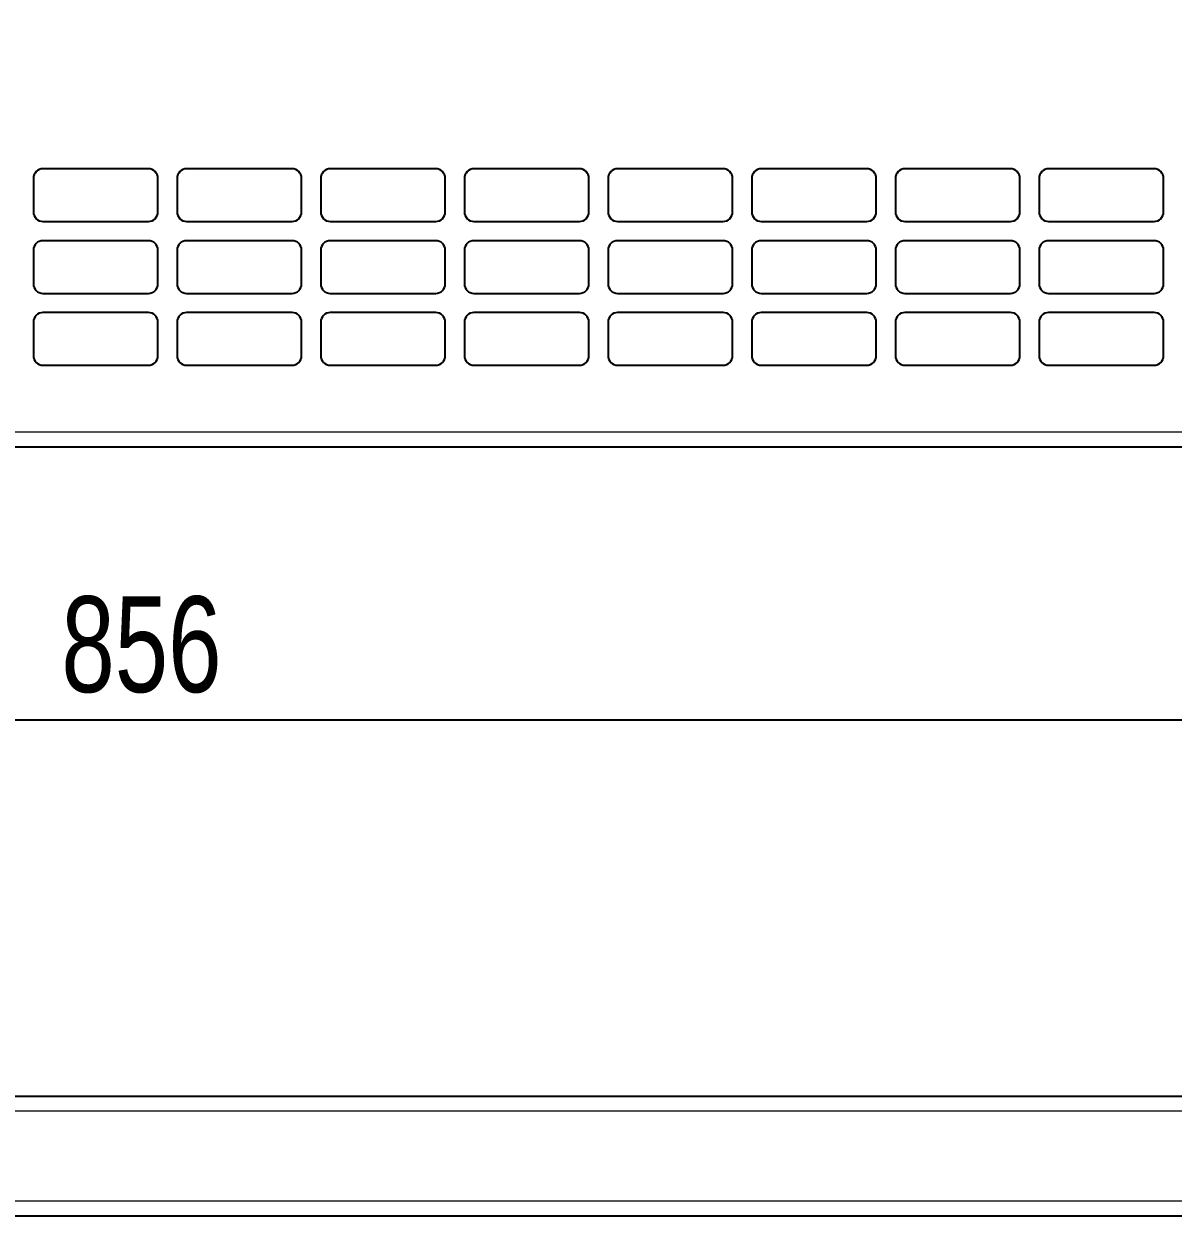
# Model space of a CAD drawing. Header units: millimetres. Extents: x -1039 to 1236, y -456 to 1988.
# Drawn here: x -521 to -281, y -403.5 to -154.7 of the extents above; entities that cross this region are included whole.
import ezdxf

# ---------------------------------------------------------------- set-up
doc = ezdxf.new("R2010")
doc.units = ezdxf.units.MM
doc.layers.add('FORMAT', color=7, linetype='Continuous')
doc.styles.add('SLDTEXTSTYLE0', font='TXT', dxfattribs={"width": 0.75})
doc.dimstyles.new('SLDDIMSTYLE0', dxfattribs={"dimtxt": 20, "dimasz": 10, "dimexe": 0, "dimexo": 0.0625, "dimgap": 5, "dimtad": 2, "dimdec": 1, "dimrnd": 1e-09, "dimzin": 12, "dimdsep": 46, "dimtxsty": 'SLDTEXTSTYLE0', "dimsah": 1, "dimcen": 0.09, "dimadec": 0, "dimazin": 3, "dimtfac": 1, "dimtofl": 0, "dimtmove": 0, "dimatfit": 3, "dimfxl": 0, "dimfrac": 2, "dimtolj": 1, "dimtzin": 12, "dimarcsym": 0})

# ---------------------------------------------------------------- blocks, each defined once
blk = doc.blocks.new('_D_4')
at = {"layer": 'FORMAT'}
for p, q in [((-919.02, 798.55), (-919.02, -300.94)), ((-63.02, 798.55), (-63.02, -300.94)), ((-919.02, -299.94), (-63.02, -299.94))]:
    blk.add_line(p, q, dxfattribs=at)
for points in [[(-919.02, -299.94), (-909.02, -301.48), (-909.02, -298.4)], [(-63.02, -299.94), (-73.02, -298.4), (-73.02, -301.48)]]:
    blk.add_solid(points, dxfattribs=at)
at = {"layer": 'FORMAT', "insert": (-513.19, -274.16), "char_height": 20, "attachment_point": 1, "style": 'SLDTEXTSTYLE0'}
blk.add_mtext('856', dxfattribs=at)

msp = doc.modelspace()

# ---------------------------------------------------------------- linework, layer by layer
at = {"color": 7, "linetype": 'Continuous', "lineweight": 25}
for p, q in [((-495.02, -184.94), (-517.02, -184.94)), ((-465.02, -184.94), (-487.02, -184.94)), ((-435.02, -184.94), (-457.02, -184.94)), ((-405.02, -184.94), (-427.02, -184.94)), ((-375.02, -184.94), (-397.02, -184.94)), ((-345.02, -184.94), (-367.02, -184.94)), ((-315.02, -184.94), (-337.02, -184.94)), ((-285.02, -184.94), (-307.02, -184.94)), ((-519.02, -186.94), (-519.02, -193.94)), ((-493.02, -193.94), (-493.02, -186.94)), ((-489.02, -186.94), (-489.02, -193.94)), ((-463.02, -193.94), (-463.02, -186.94)), ((-459.02, -186.94), (-459.02, -193.94)), ((-433.02, -193.94), (-433.02, -186.94)), ((-429.02, -186.94), (-429.02, -193.94)), ((-403.02, -193.94), (-403.02, -186.94)), ((-399.02, -186.94), (-399.02, -193.94)), ((-373.02, -193.94), (-373.02, -186.94)), ((-369.02, -186.94), (-369.02, -193.94)), ((-343.02, -193.94), (-343.02, -186.94)), ((-339.02, -186.94), (-339.02, -193.94)), ((-313.02, -193.94), (-313.02, -186.94)), ((-309.02, -186.94), (-309.02, -193.94)), ((-283.02, -193.94), (-283.02, -186.94)), ((-517.02, -195.94), (-495.02, -195.94)), ((-487.02, -195.94), (-465.02, -195.94)), ((-457.02, -195.94), (-435.02, -195.94)), ((-427.02, -195.94), (-405.02, -195.94)), ((-397.02, -195.94), (-375.02, -195.94)), ((-367.02, -195.94), (-345.02, -195.94)), ((-337.02, -195.94), (-315.02, -195.94)), ((-307.02, -195.94), (-285.02, -195.94)), ((-495.02, -199.94), (-517.02, -199.94)), ((-465.02, -199.94), (-487.02, -199.94)), ((-435.02, -199.94), (-457.02, -199.94)), ((-405.02, -199.94), (-427.02, -199.94)), ((-375.02, -199.94), (-397.02, -199.94)), ((-345.02, -199.94), (-367.02, -199.94)), ((-315.02, -199.94), (-337.02, -199.94)), ((-285.02, -199.94), (-307.02, -199.94)), ((-519.02, -201.94), (-519.02, -208.94)), ((-493.02, -208.94), (-493.02, -201.94)), ((-489.02, -201.94), (-489.02, -208.94)), ((-463.02, -208.94), (-463.02, -201.94)), ((-459.02, -201.94), (-459.02, -208.94)), ((-433.02, -208.94), (-433.02, -201.94)), ((-429.02, -201.94), (-429.02, -208.94)), ((-403.02, -208.94), (-403.02, -201.94)), ((-399.02, -201.94), (-399.02, -208.94)), ((-373.02, -208.94), (-373.02, -201.94)), ((-369.02, -201.94), (-369.02, -208.94)), ((-343.02, -208.94), (-343.02, -201.94)), ((-339.02, -201.94), (-339.02, -208.94)), ((-313.02, -208.94), (-313.02, -201.94)), ((-309.02, -201.94), (-309.02, -208.94)), ((-283.02, -208.94), (-283.02, -201.94)), ((-517.02, -210.94), (-495.02, -210.94)), ((-487.02, -210.94), (-465.02, -210.94)), ((-457.02, -210.94), (-435.02, -210.94)), ((-427.02, -210.94), (-405.02, -210.94)), ((-397.02, -210.94), (-375.02, -210.94)), ((-367.02, -210.94), (-345.02, -210.94)), ((-337.02, -210.94), (-315.02, -210.94)), ((-307.02, -210.94), (-285.02, -210.94)), ((-495.02, -214.94), (-517.02, -214.94)), ((-465.02, -214.94), (-487.02, -214.94)), ((-435.02, -214.94), (-457.02, -214.94)), ((-405.02, -214.94), (-427.02, -214.94)), ((-375.02, -214.94), (-397.02, -214.94)), ((-345.02, -214.94), (-367.02, -214.94)), ((-315.02, -214.94), (-337.02, -214.94)), ((-285.02, -214.94), (-307.02, -214.94)), ((-519.02, -216.94), (-519.02, -223.94)), ((-493.02, -223.94), (-493.02, -216.94)), ((-489.02, -216.94), (-489.02, -223.94)), ((-463.02, -223.94), (-463.02, -216.94)), ((-459.02, -216.94), (-459.02, -223.94)), ((-433.02, -223.94), (-433.02, -216.94)), ((-429.02, -216.94), (-429.02, -223.94)), ((-403.02, -223.94), (-403.02, -216.94)), ((-399.02, -216.94), (-399.02, -223.94)), ((-373.02, -223.94), (-373.02, -216.94)), ((-369.02, -216.94), (-369.02, -223.94)), ((-343.02, -223.94), (-343.02, -216.94)), ((-339.02, -216.94), (-339.02, -223.94)), ((-313.02, -223.94), (-313.02, -216.94)), ((-309.02, -216.94), (-309.02, -223.94)), ((-283.02, -223.94), (-283.02, -216.94)), ((-517.02, -225.94), (-495.02, -225.94)), ((-487.02, -225.94), (-465.02, -225.94)), ((-457.02, -225.94), (-435.02, -225.94)), ((-427.02, -225.94), (-405.02, -225.94)), ((-397.02, -225.94), (-375.02, -225.94)), ((-367.02, -225.94), (-345.02, -225.94)), ((-337.02, -225.94), (-315.02, -225.94)), ((-307.02, -225.94), (-285.02, -225.94)), ((-891.07, -242.95), (-90.47, -242.95)), ((-76.52, -378.53), (-905.52, -378.53)), ((-79.37, -403.53), (-902.57, -403.53))]:
    msp.add_line(p, q, dxfattribs=at)
at = {"color": 8, "linetype": 'Continuous', "lineweight": 18}
for p, q in [((-891.07, -239.85), (-90.47, -239.85)), ((-76.52, -381.63), (-905.52, -381.63)), ((-79.04, -400.43), (-902.9, -400.43))]:
    msp.add_line(p, q, dxfattribs=at)
at = {"color": 7, "linetype": 'Continuous', "lineweight": 25}
for centre, start, end in [((-517.02, -186.94), 90, 180), ((-495.02, -186.94), 0, 90), ((-487.02, -186.94), 90, 180), ((-465.02, -186.94), 0, 90), ((-457.02, -186.94), 90, 180), ((-435.02, -186.94), 0, 90), ((-427.02, -186.94), 90, 180), ((-405.02, -186.94), 0, 90), ((-397.02, -186.94), 90, 180), ((-375.02, -186.94), 0, 90), ((-367.02, -186.94), 90, 180), ((-345.02, -186.94), 0, 90), ((-337.02, -186.94), 90, 180), ((-315.02, -186.94), 0, 90), ((-307.02, -186.94), 90, 180), ((-285.02, -186.94), 0, 90), ((-517.02, -193.94), 180, 270), ((-495.02, -193.94), 270, 0), ((-487.02, -193.94), 180, 270), ((-465.02, -193.94), 270, 0), ((-457.02, -193.94), 180, 270), ((-435.02, -193.94), 270, 0), ((-427.02, -193.94), 180, 270), ((-405.02, -193.94), 270, 0), ((-397.02, -193.94), 180, 270), ((-375.02, -193.94), 270, 0), ((-367.02, -193.94), 180, 270), ((-345.02, -193.94), 270, 0), ((-337.02, -193.94), 180, 270), ((-315.02, -193.94), 270, 0), ((-307.02, -193.94), 180, 270), ((-285.02, -193.94), 270, 0), ((-517.02, -201.94), 90, 180), ((-495.02, -201.94), 0, 90), ((-487.02, -201.94), 90, 180), ((-465.02, -201.94), 0, 90), ((-457.02, -201.94), 90, 180), ((-435.02, -201.94), 0, 90), ((-427.02, -201.94), 90, 180), ((-405.02, -201.94), 0, 90), ((-397.02, -201.94), 90, 180), ((-375.02, -201.94), 0, 90), ((-367.02, -201.94), 90, 180), ((-345.02, -201.94), 0, 90), ((-337.02, -201.94), 90, 180), ((-315.02, -201.94), 0, 90), ((-307.02, -201.94), 90, 180), ((-285.02, -201.94), 0, 90), ((-517.02, -208.94), 180, 270), ((-495.02, -208.94), 270, 0), ((-487.02, -208.94), 180, 270), ((-465.02, -208.94), 270, 0), ((-457.02, -208.94), 180, 270), ((-435.02, -208.94), 270, 0), ((-427.02, -208.94), 180, 270), ((-405.02, -208.94), 270, 0), ((-397.02, -208.94), 180, 270), ((-375.02, -208.94), 270, 0), ((-367.02, -208.94), 180, 270), ((-345.02, -208.94), 270, 0), ((-337.02, -208.94), 180, 270), ((-315.02, -208.94), 270, 0), ((-307.02, -208.94), 180, 270), ((-285.02, -208.94), 270, 0), ((-517.02, -216.94), 90, 180), ((-495.02, -216.94), 0, 90), ((-487.02, -216.94), 90, 180), ((-465.02, -216.94), 0, 90), ((-457.02, -216.94), 90, 180), ((-435.02, -216.94), 0, 90), ((-427.02, -216.94), 90, 180), ((-405.02, -216.94), 0, 90), ((-397.02, -216.94), 90, 180), ((-375.02, -216.94), 0, 90), ((-367.02, -216.94), 90, 180), ((-345.02, -216.94), 0, 90), ((-337.02, -216.94), 90, 180), ((-315.02, -216.94), 0, 90), ((-307.02, -216.94), 90, 180), ((-285.02, -216.94), 0, 90), ((-517.02, -223.94), 180, 270), ((-495.02, -223.94), 270, 0), ((-487.02, -223.94), 180, 270), ((-465.02, -223.94), 270, 0), ((-457.02, -223.94), 180, 270), ((-435.02, -223.94), 270, 0), ((-427.02, -223.94), 180, 270), ((-405.02, -223.94), 270, 0), ((-397.02, -223.94), 180, 270), ((-375.02, -223.94), 270, 0), ((-367.02, -223.94), 180, 270), ((-345.02, -223.94), 270, 0), ((-337.02, -223.94), 180, 270), ((-315.02, -223.94), 270, 0), ((-307.02, -223.94), 180, 270), ((-285.02, -223.94), 270, 0)]:
    msp.add_arc(centre, 2, start, end, dxfattribs=at)

# ---------------------------------------------------------------- dimensions: what is measured, and where the dimension line sits
at = {"layer": 'FORMAT'}
dim = msp.add_linear_dim(base=(-63.02, -299.94), p1=(-919.02, 798.56), p2=(-63.02, 798.56), angle=0, dimstyle='SLDDIMSTYLE0', dxfattribs=at)
dim.commit()
dim.dimension.update_dxf_attribs({"geometry": '_D_4', "text_midpoint": (-491.02, -299.94), "dimtype": 160})

doc.saveas('drawing.dxf')
